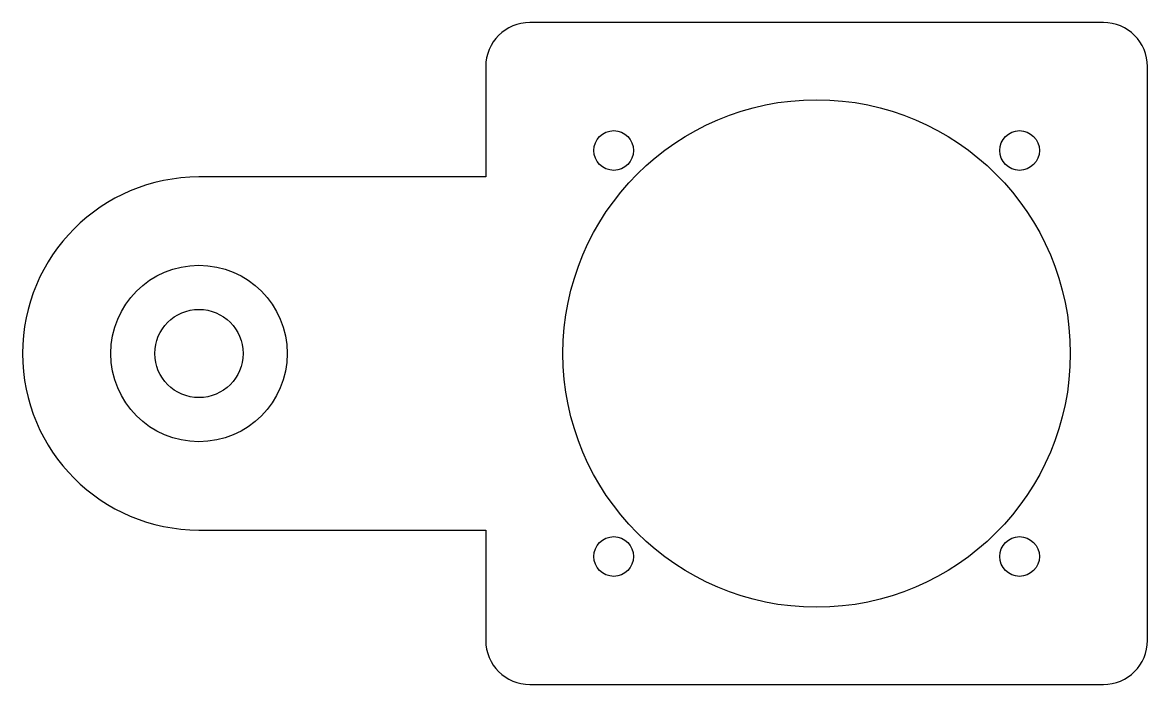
# Model space of a CAD drawing. Header units: millimetres. Extents: x -180 to 75, y -75 to 75.
import ezdxf

# ---------------------------------------------------------------- set-up
doc = ezdxf.new("R2010")
doc.units = ezdxf.units.MM

msp = doc.modelspace()

# ---------------------------------------------------------------- linework, layer by layer
for p, q in [((65, 75), (-65, 75)), ((-75, 65), (-75, 40)), ((75, -65), (75, 65)), ((-75, 40), (-140, 40)), ((-140, -40), (-75, -40)), ((-75, -40), (-75, -65)), ((-65, -75), (65, -75))]:
    msp.add_line(p, q)
for centre, radius in [((0, 0), 57.5), ((-46, 46), 4.5), ((46, 46), 4.5), ((-140, 0), 20), ((-140, 0), 10), ((-46, -46), 4.5), ((46, -46), 4.5)]:
    msp.add_circle(centre, radius)
for centre, radius, start, end in [((-65, 65), 10, 90, 180), ((65, 65), 10, 0, 90), ((-140, 0), 40, 90, 270), ((-65, -65), 10, 180, 270), ((65, -65), 10, 270, 360)]:
    msp.add_arc(centre, radius, start, end)

doc.saveas('drawing.dxf')
